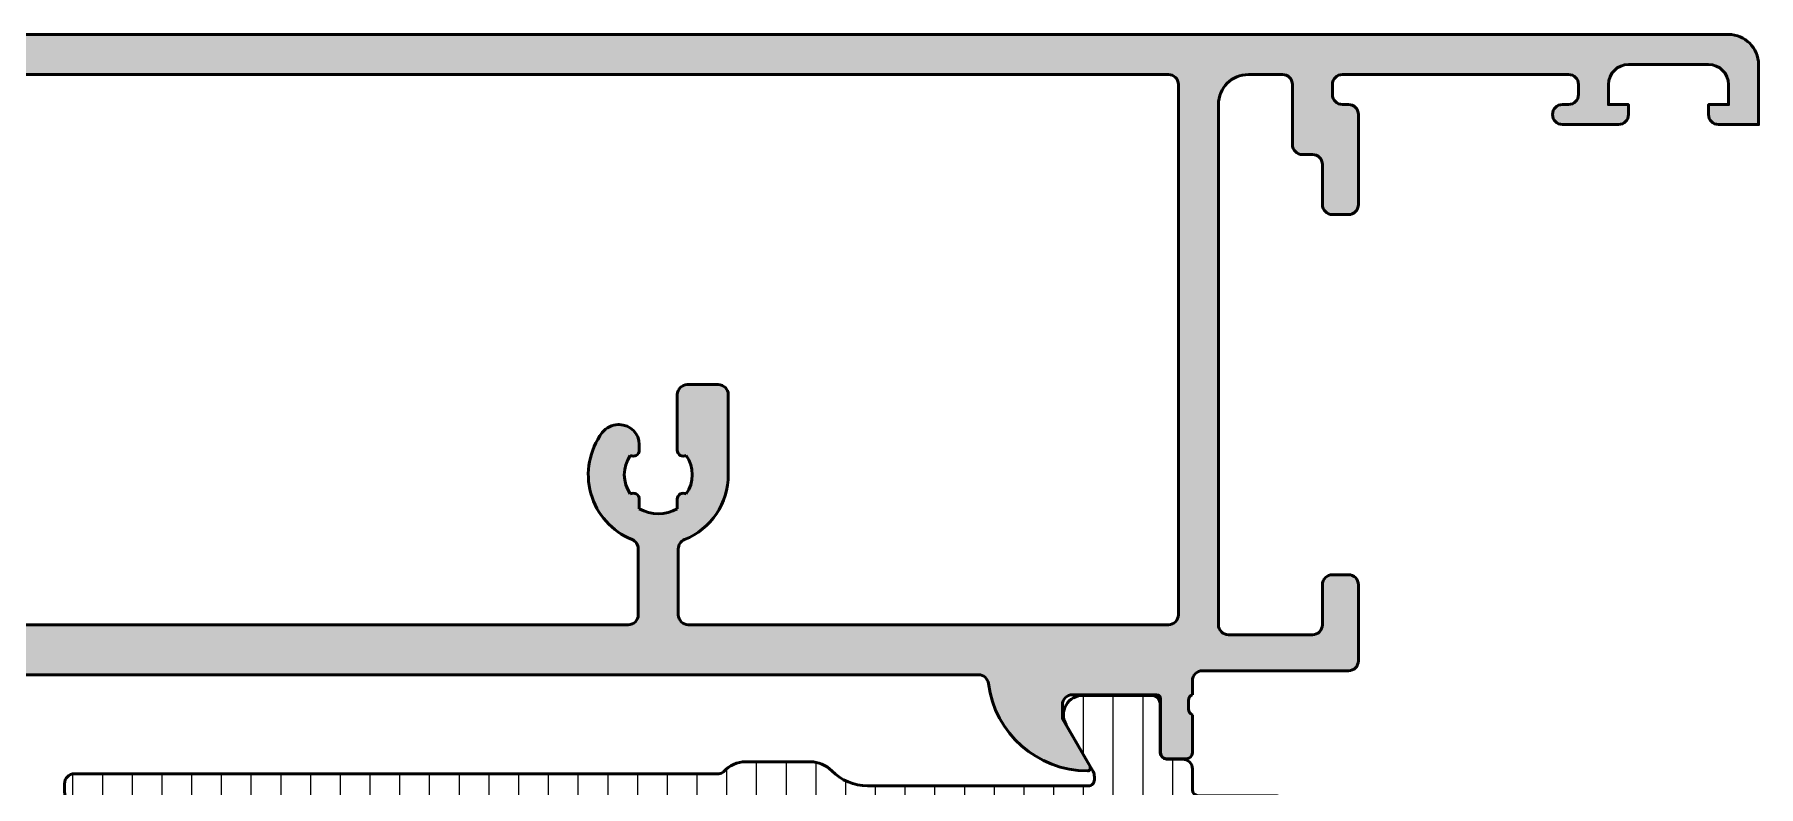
# Model space of a CAD drawing. Extents: x -30 to 270, y 11 to 100.
# Drawn here: x 183.8 to 270, y 62.4 to 100 of the extents above; entities that cross this region are included whole.
import ezdxf

# ---------------------------------------------------------------- set-up
doc = ezdxf.new("R2010")
doc.units = 0
for name, color, linetype, lineweight in [('0S-Alu contour', 7, 'Continuous', 50), ('0S-Alu hatch', 252, 'Continuous', 25), ('0S-Plastic contour', 254, 'Continuous', 50), ('0S-Plastic hatch', 253, 'Continuous', 25)]:
    doc.layers.add(name, color=color, linetype=linetype, lineweight=lineweight)

# ---------------------------------------------------------------- blocks, each defined once
blk = doc.blocks.new('469750__48097F9B_A239_495B_B343_529F0CD094D3_')
at = {"layer": '0S-Alu hatch'}
h = blk.add_hatch(color=256, dxfattribs=at)
edge = h.paths.add_edge_path()
edge.add_line((262.9992536381889, 95.5019368038302), (260.1992536381889, 95.5019368038302))
edge.add_ellipse((260.1992536381889, 96.0019368038302), major_axis=(-0.5, 0), ratio=1, start_angle=-90, end_angle=90, ccw=False)
edge.add_line((260.1992536381889, 96.5019368038302), (260.4992536381889, 96.5019368038302))
edge.add_arc((260.4992536381889, 97.0019368038302), 0.5, 270, 360)
edge.add_line((260.9992536381889, 97.0019368038302), (260.9992536381889, 97.5019368038302))
edge.add_arc((260.4992536381889, 97.5019368038302), 0.5, 0, 90)
edge.add_line((260.4992536381889, 98.0019368038302), (249.1992536381889, 98.0019368038302))
edge.add_arc((249.1992536381889, 97.5019368038302), 0.5, 90, 180)
edge.add_line((248.6992536381889, 97.5019368038302), (248.6992536381889, 97.0019368038302))
edge.add_arc((249.1992536381889, 97.0019368038302), 0.5, 180, 270)
edge.add_line((249.1992536381889, 96.5019368038302), (249.4992536381889, 96.5019368038302))
edge.add_ellipse((249.4992536381889, 96.0019368038302), major_axis=(-0.5, 0), ratio=1, start_angle=180, end_angle=270, ccw=False)
edge.add_line((249.9992536381888, 96.0019368038302), (249.9992536381888, 91.5019368038302))
edge.add_ellipse((249.4992536381889, 91.5019368038302), major_axis=(-0.5, 0), ratio=1, start_angle=90, end_angle=180, ccw=False)
edge.add_line((249.4992536381889, 91.0019368038302), (248.6992536381889, 91.0019368038302))
edge.add_ellipse((248.6992536381889, 91.5019368038302), major_axis=(-0.5, 0), ratio=1, start_angle=0, end_angle=90, ccw=False)
edge.add_line((248.1992536381889, 91.5019368038302), (248.1992536381889, 93.5019368038302))
edge.add_arc((247.6992536381889, 93.5019368038302), 0.5, 0, 90)
edge.add_line((247.6992536381889, 94.0019368038302), (247.1992536381889, 94.0019368038302))
edge.add_ellipse((247.1992536381889, 94.5019368038302), major_axis=(-0.5, 0), ratio=1, start_angle=0, end_angle=90, ccw=False)
edge.add_line((246.6992536381889, 94.5019368038302), (246.6992536381889, 97.5019368038302))
edge.add_arc((246.1992536381889, 97.5019368038302), 0.5, 0, 90)
edge.add_line((246.1992536381889, 98.0019368038302), (244.4992536381889, 98.0019368038302))
edge.add_arc((244.4992536381889, 96.5019368038302), 1.5, 90, 180)
edge.add_line((242.9992536381889, 96.5019368038302), (242.9992536381889, 70.5019368038302))
edge.add_arc((243.4992536381888, 70.5019368038302), 0.5, 180, 270)
edge.add_line((243.4992536381888, 70.0019368038302), (247.6992536381889, 70.0019368038302))
edge.add_arc((247.6992536381889, 70.5019368038302), 0.5, 270, 360)
edge.add_line((248.1992536381889, 70.5019368038302), (248.1992536381889, 72.5019368038302))
edge.add_ellipse((248.6992536381889, 72.5019368038302), major_axis=(-0.5, 0), ratio=1, start_angle=270, end_angle=360, ccw=False)
edge.add_line((248.6992536381889, 73.0019368038302), (249.4992536381889, 73.0019368038302))
edge.add_ellipse((249.4992536381889, 72.5019368038302), major_axis=(-0.5, 0), ratio=1, start_angle=180, end_angle=270, ccw=False)
edge.add_line((249.9992536381888, 72.5019368038302), (249.9992536381888, 68.70193680383021))
edge.add_ellipse((249.4992536381889, 68.70193680383021), major_axis=(-0.5, 0), ratio=1, start_angle=90, end_angle=180, ccw=False)
edge.add_line((249.4992536381889, 68.2019368038302), (242.1992536381889, 68.2019368038302))
edge.add_arc((242.1992536381889, 67.7019368038302), 0.5, 90, 180)
edge.add_line((241.6992536381889, 67.7019368038302), (241.6992536381889, 67.0019368038302))
edge.add_arc((241.7992536381888, 66.71909409135559), 0.3000000000000027, 109.4712206344743, 180)
edge.add_line((241.4992536381888, 66.71909409135559), (241.4992536381888, 66.28477951630481))
edge.add_arc((241.7992536381888, 66.28477951630481), 0.2999999999999545, 180, 250.5287793655247)
edge.add_line((241.6992536381889, 66.0019368038302), (241.6992536381889, 64.10193680383024))
edge.add_ellipse((241.3992536381889, 64.10193680383024), major_axis=(-0.3000000000000682, 0), ratio=1, start_angle=90, end_angle=180, ccw=False)
edge.add_line((241.3992536381889, 63.80193680383017), (240.4092536381889, 63.8019368038302))
edge.add_ellipse((240.4092536381889, 64.10193680383026), major_axis=(-0.300000000000054, 0), ratio=1, start_angle=0, end_angle=90, ccw=False)
edge.add_line((240.1092536381889, 64.10193680383026), (240.1092536381889, 66.8019368038302))
edge.add_arc((239.9092536381888, 66.8019368038302), 0.1999999999999318, 0, 90)
edge.add_line((239.9092536381888, 67.00193680383013), (235.6992536381889, 67.0019368038302))
edge.add_arc((235.6992536381889, 66.5019368038302), 0.5000000000000071, 90, 180)
edge.add_line((235.1992536381889, 66.5019368038302), (235.1992536381889, 65.8019368038302))
edge.add_line((235.1992536381889, 65.8019368038302), (236.5807490958113, 63.40911648080265))
edge.add_ellipse((236.4611338535405, 63.3400565884785), major_axis=(-0.1381197846483281, 0), ratio=1, start_angle=90, end_angle=209.9999999999923, ccw=False)
edge.add_ellipse((236.4611338535405, 68.20193680383022), major_axis=(-5.000000000000021, 0), ratio=1, start_angle=7.312021926265686, end_angle=90, ccw=False)
edge.add_arc((231.0058611747462, 67.50193680383029), 0.4999999999999492, 7.312021926270761, 90)
edge.add_line((231.0058611747462, 68.00193680383023), (121.4992536381888, 68.00193680383029))
edge.add_arc((121.4992536381888, 67.50193680383029), 0.5, 90, 180)
edge.add_line((120.9992536381888, 67.50193680383029), (120.9992536381888, 63.70193680383024))
edge.add_ellipse((120.4992536381888, 63.70193680383022), major_axis=(-0.5, 0), ratio=1, start_angle=90, end_angle=180, ccw=False)
edge.add_line((120.4992536381888, 63.20193680383022), (119.4992536381888, 63.20193680383022))
edge.add_ellipse((119.4992536381888, 63.70193680383022), major_axis=(-0.5, 0), ratio=1, start_angle=0, end_angle=90, ccw=False)
edge.add_line((118.9992536381888, 63.70193680383022), (118.9992536381888, 67.50193680383029))
edge.add_arc((118.4992536381888, 67.50193680383029), 0.5, 0, 90)
edge.add_line((118.4992536381888, 68.00193680383029), (8.992646101631522, 68.00193680383029))
edge.add_arc((8.992646101631522, 67.50193680383028), 0.5, 90, 172.6879780737331)
edge.add_ellipse((3.537373422837163, 68.2019368038302), major_axis=(-5.000000000000007, 0), ratio=1, start_angle=90, end_angle=172.6879780737339, ccw=False)
edge.add_ellipse((3.537373422837163, 63.3400565884785), major_axis=(-0.1381197846482962, 0), ratio=1, start_angle=-29.999999999986528, end_angle=90, ccw=False)
edge.add_line((3.417758180566487, 63.40911648080262), (4.799253638188872, 65.8019368038302))
edge.add_line((4.799253638188872, 65.8019368038302), (4.799253638188872, 66.5019368038302))
edge.add_arc((4.299253638188872, 66.5019368038302), 0.5, 0, 90)
edge.add_line((4.299253638188872, 67.0019368038302), (0.0892536381888931, 67.0019368038302))
edge.add_arc((0.0892536381888931, 66.80193680383019), 0.200000000000017, 90, 180)
edge.add_line((-0.110746361811124, 66.80193680383019), (-0.1107463618111524, 64.10193680383024))
edge.add_ellipse((-0.4107463618111638, 64.10193680383026), major_axis=(-0.3000000000000114, 0), ratio=1, start_angle=90, end_angle=180, ccw=False)
edge.add_line((-0.4107463618111638, 63.80193680383024), (-1.400746361811059, 63.8019368038302))
edge.add_ellipse((-1.400746361811059, 64.10193680383024), major_axis=(-0.3000000000000398, 0), ratio=1, start_angle=0, end_angle=90, ccw=False)
edge.add_line((-1.700746361811098, 64.10193680383024), (-1.700746361811127, 66.0019368038302))
edge.add_arc((-1.80074636181115, 66.28477951630481), 0.2999999999999936, 289.4712206344957, 360)
edge.add_line((-1.500746361811156, 66.28477951630481), (-1.500746361811138, 66.71909409135559))
edge.add_arc((-1.80074636181115, 66.71909409135559), 0.3000000000000114, 0, 70.52877936550581)
edge.add_line((-1.70074636181113, 67.0019368038302), (-1.700746361811127, 67.7019368038302))
edge.add_arc((-2.200746361811127, 67.7019368038302), 0.5, 0, 90)
edge.add_line((-2.200746361811127, 68.2019368038302), (-9.500746361811139, 68.2019368038302))
edge.add_ellipse((-9.500746361811139, 68.70193680383021), major_axis=(-0.5, 0), ratio=1, start_angle=0, end_angle=90, ccw=False)
edge.add_line((-10.00074636181114, 68.70193680383021), (-10.00074636181114, 72.5019368038302))
edge.add_ellipse((-9.500746361811139, 72.5019368038302), major_axis=(-0.5, 0), ratio=1, start_angle=270, end_angle=360, ccw=False)
edge.add_line((-9.500746361811139, 73.0019368038302), (-8.700746361811127, 73.0019368038302))
edge.add_ellipse((-8.700746361811127, 72.5019368038302), major_axis=(-0.5, 0), ratio=1, start_angle=180, end_angle=270, ccw=False)
edge.add_line((-8.200746361811127, 72.5019368038302), (-8.200746361811127, 70.5019368038302))
edge.add_arc((-7.700746361811127, 70.5019368038302), 0.5, 180, 270)
edge.add_line((-7.700746361811127, 70.0019368038302), (-3.500746361811138, 70.0019368038302))
edge.add_arc((-3.500746361811138, 70.5019368038302), 0.5, 270, 360)
edge.add_line((-3.000746361811138, 70.5019368038302), (-3.000746361811138, 96.5019368038302))
edge.add_arc((-4.500746361811138, 96.5019368038302), 1.5, 0, 90)
edge.add_line((-4.500746361811138, 98.0019368038302), (-6.200746361811184, 98.0019368038302))
edge.add_arc((-6.200746361811184, 97.5019368038302), 0.5, 90, 180)
edge.add_line((-6.700746361811184, 97.5019368038302), (-6.700746361811127, 94.5019368038302))
edge.add_ellipse((-7.200746361811127, 94.5019368038302), major_axis=(-0.5, 0), ratio=1, start_angle=90, end_angle=180, ccw=False)
edge.add_line((-7.200746361811127, 94.0019368038302), (-7.700746361811127, 94.0019368038302))
edge.add_arc((-7.700746361811127, 93.5019368038302), 0.5, 90, 180)
edge.add_line((-8.200746361811127, 93.5019368038302), (-8.200746361811127, 91.5019368038302))
edge.add_ellipse((-8.700746361811127, 91.5019368038302), major_axis=(-0.5, 0), ratio=1, start_angle=90, end_angle=180, ccw=False)
edge.add_line((-8.700746361811127, 91.0019368038302), (-9.500746361811139, 91.0019368038302))
edge.add_ellipse((-9.500746361811139, 91.5019368038302), major_axis=(-0.5, 0), ratio=1, start_angle=0, end_angle=90, ccw=False)
edge.add_line((-10.00074636181114, 91.5019368038302), (-10.00074636181114, 96.0019368038302))
edge.add_ellipse((-9.500746361811139, 96.0019368038302), major_axis=(-0.5, 0), ratio=1, start_angle=270, end_angle=360, ccw=False)
edge.add_line((-9.500746361811139, 96.5019368038302), (-9.200746361811127, 96.5019368038302))
edge.add_arc((-9.200746361811127, 97.0019368038302), 0.5, 270, 360)
edge.add_line((-8.700746361811127, 97.0019368038302), (-8.700746361811184, 97.5019368038302))
edge.add_arc((-9.200746361811127, 97.50193680383022), 0.4999999999999432, 0, 90)
edge.add_line((-9.200746361811127, 98.00193680383018), (-20.50074636181114, 98.0019368038302))
edge.add_arc((-20.50074636181114, 97.5019368038302), 0.5, 90, 180)
edge.add_line((-21.00074636181114, 97.5019368038302), (-21.00074636181114, 97.0019368038302))
edge.add_arc((-20.50074636181114, 97.00193680383023), 0.5, 180, 270)
edge.add_line((-20.50074636181114, 96.50193680383022), (-20.20074636181113, 96.5019368038302))
edge.add_ellipse((-20.20074636181113, 96.0019368038302), major_axis=(-0.5, 0), ratio=1, start_angle=90, end_angle=270, ccw=False)
edge.add_line((-20.20074636181113, 95.5019368038302), (-23.00074636181114, 95.5019368038302))
edge.add_ellipse((-23.00074636181114, 96.0019368038302), major_axis=(-0.5, 0), ratio=1, start_angle=0, end_angle=90, ccw=False)
edge.add_line((-23.50074636181114, 96.0019368038302), (-23.50074636181114, 96.5019368038302))
edge.add_line((-23.50074636181114, 96.5019368038302), (-22.50074636181114, 96.5019368038302))
edge.add_line((-22.50074636181114, 96.5019368038302), (-22.50074636181114, 97.5019368038302))
edge.add_arc((-23.50074636181114, 97.5019368038302), 1, 0, 90)
edge.add_line((-23.50074636181114, 98.5019368038302), (-27.50074636181114, 98.5019368038302))
edge.add_arc((-27.50074636181114, 97.5019368038302), 1, 90, 180)
edge.add_line((-28.50074636181114, 97.5019368038302), (-28.50074636181114, 96.5019368038302))
edge.add_line((-28.50074636181114, 96.5019368038302), (-27.50074636181114, 96.5019368038302))
edge.add_line((-27.50074636181114, 96.5019368038302), (-27.50074636181114, 96.0019368038302))
edge.add_ellipse((-28.00074636181114, 96.0019368038302), major_axis=(-0.5, 0), ratio=1, start_angle=90, end_angle=180, ccw=False)
edge.add_line((-28.00074636181114, 95.5019368038302), (-30.00074636181114, 95.5019368038302))
edge.add_line((-30.00074636181114, 95.5019368038302), (-30.00074636181114, 98.5019368038302))
edge.add_ellipse((-28.50074636181114, 98.5019368038302), major_axis=(-1.5, 0), ratio=1, start_angle=270, end_angle=360, ccw=False)
edge.add_line((-28.50074636181114, 100.0019368038302), (268.4992536381888, 100.0019368038302))
edge.add_ellipse((268.4992536381888, 98.5019368038302), major_axis=(-1.5, 0), ratio=1, start_angle=180, end_angle=270, ccw=False)
edge.add_line((269.9992536381889, 98.5019368038302), (269.9992536381889, 95.5019368038302))
edge.add_line((269.9992536381889, 95.5019368038302), (267.9992536381889, 95.5019368038302))
edge.add_ellipse((267.9992536381889, 96.0019368038302), major_axis=(-0.5, 0), ratio=1, start_angle=0, end_angle=90, ccw=False)
edge.add_line((267.4992536381889, 96.0019368038302), (267.4992536381889, 96.5019368038302))
edge.add_line((267.4992536381889, 96.5019368038302), (268.4992536381888, 96.5019368038302))
edge.add_line((268.4992536381888, 96.5019368038302), (268.4992536381888, 97.5019368038302))
edge.add_arc((267.4992536381889, 97.5019368038302), 1, 0, 90)
edge.add_line((267.4992536381889, 98.5019368038302), (263.4992536381889, 98.5019368038302))
edge.add_arc((263.4992536381889, 97.5019368038302), 1, 90, 180)
edge.add_line((262.4992536381888, 97.5019368038302), (262.4992536381888, 96.5019368038302))
edge.add_line((262.4992536381888, 96.5019368038302), (263.4992536381889, 96.5019368038302))
edge.add_line((263.4992536381889, 96.5019368038302), (263.4992536381889, 96.0019368038302))
edge.add_ellipse((262.9992536381889, 96.0019368038302), major_axis=(-0.5, 0), ratio=1, start_angle=90, end_angle=180, ccw=False)
edge = h.paths.add_edge_path()
edge.add_arc((240.4992536381889, 97.5019368038302), 0.5, 0, 90)
edge.add_line((240.4992536381889, 98.00193680383022), (121.4992536381888, 98.0019368038302))
edge.add_arc((121.4992536381888, 97.5019368038302), 0.5, 90, 180)
edge.add_line((120.9992536381888, 97.5019368038302), (120.9992536381888, 71.0019368038302))
edge.add_arc((121.4992536381888, 71.0019368038302), 0.5, 180, 270)
edge.add_line((121.4992536381888, 70.5019368038302), (213.4992536381889, 70.5019368038302))
edge.add_arc((213.4992536381889, 71.0019368038302), 0.5, 270, 360)
edge.add_line((213.9992536381889, 71.0019368038302), (213.9992536381889, 74.29383756028236))
edge.add_arc((213.4992536381889, 74.29383756028236), 0.5, 0, 67.97568716295794)
edge.add_ellipse((214.9992536381889, 78.0019368038302), major_axis=(-3.499999999999977, 0), ratio=1, start_angle=-36.869897645844674, end_angle=67.97568716295802, ccw=False)
edge.add_ellipse((212.9992536381889, 79.50193680383018), major_axis=(-1.000000000000014, 0), ratio=1, start_angle=270, end_angle=323.1301023541521, ccw=False)
edge.add_line((212.9992536381889, 80.50193680383019), (213.0492536381888, 80.5019368038302))
edge.add_ellipse((213.0492536381888, 79.50193680383016), major_axis=(-1, 0), ratio=1, start_angle=180, end_angle=270, ccw=False)
edge.add_line((214.0492536381888, 79.50193680383016), (214.0492536381888, 79.22668167522178))
edge.add_ellipse((213.7492536381889, 79.22668167522177), major_axis=(-0.2999999999999987, 0), ratio=1, start_angle=60.06220358872281, end_angle=180, ccw=False)
edge.add_arc((214.9992536381889, 78.0019368038302), 1.700000000000035, 145.4229183880544, 214.5770816119452)
edge.add_ellipse((213.7492536381889, 76.77719193243863), major_axis=(-0.2999999999999545, 0), ratio=1, start_angle=180, end_angle=299.93779641127446, ccw=False)
edge.add_line((214.0492536381888, 76.77719193243863), (214.0492536381888, 76.29899816723757))
edge.add_arc((214.9992536381889, 78.00193680383019), 1.949999999999992, 240.8446345737155, 299.1553654262846)
edge.add_line((215.9492536381889, 76.29899816723758), (215.9492536381889, 76.77719193243863))
edge.add_ellipse((216.2492536381888, 76.77719193243863), major_axis=(-0.2999999999999912, 0), ratio=1, start_angle=240.06220358874708, end_angle=360, ccw=False)
edge.add_arc((214.9992536381889, 78.0019368038302), 1.699999999999966, 325.4229183880534, 394.5770816119474)
edge.add_ellipse((216.2492536381888, 79.22668167522178), major_axis=(-0.2999999999999545, 0), ratio=1, start_angle=0, end_angle=119.9377964112557, ccw=False)
edge.add_line((215.9492536381889, 79.22668167522178), (215.9492536381887, 82.00193680383018))
edge.add_ellipse((216.4492536381887, 82.0019368038302), major_axis=(-0.5, 0), ratio=1, start_angle=270, end_angle=360, ccw=False)
edge.add_line((216.4492536381887, 82.5019368038302), (217.9992536381889, 82.5019368038302))
edge.add_ellipse((217.9992536381889, 82.0019368038302), major_axis=(-0.5, 0), ratio=1, start_angle=180, end_angle=270, ccw=False)
edge.add_line((218.4992536381888, 82.0019368038302), (218.4992536381888, 78.0019368038302))
edge.add_ellipse((214.9992536381889, 78.00193680383019), major_axis=(-3.5, 0), ratio=1, start_angle=112.02431283704209, end_angle=180, ccw=False)
edge.add_arc((216.4992536381888, 74.29383756028234), 0.5000000000000152, 112.0243128370414, 180)
edge.add_line((215.9992536381889, 74.29383756028234), (215.9992536381889, 71.00193680383019))
edge.add_arc((216.4992536381888, 71.00193680383019), 0.5, 180, 270)
edge.add_line((216.4992536381888, 70.50193680383019), (240.4992536381889, 70.5019368038302))
edge.add_arc((240.4992536381889, 71.00193680383019), 0.4999999999999858, 270, 360)
edge.add_line((240.9992536381889, 71.00193680383019), (240.9992536381889, 97.5019368038302))
edge = h.paths.add_edge_path()
edge.add_arc((118.4992536381888, 97.5019368038302), 0.5, 0, 90)
edge.add_line((118.4992536381888, 98.0019368038302), (-0.5007463618111389, 98.0019368038302))
edge.add_arc((-0.5007463618111389, 97.5019368038302), 0.5, 90, 180)
edge.add_line((-1.000746361811138, 97.5019368038302), (-1.000746361811138, 71.00193680383019))
edge.add_arc((-0.5007463618111389, 71.0019368038302), 0.5, 180, 270)
edge.add_line((-0.5007463618111389, 70.5019368038302), (23.49925363818886, 70.5019368038302))
edge.add_arc((23.49925363818886, 71.00193680383019), 0.4999999999999858, 270, 360)
edge.add_line((23.99925363818885, 71.00193680383019), (23.99925363818886, 74.29383756028236))
edge.add_arc((23.49925363818886, 74.29383756028236), 0.5, 0, 67.97568716295794)
edge.add_ellipse((24.99925363818886, 78.00193680383019), major_axis=(-3.5, 0), ratio=1, start_angle=0, end_angle=67.97568716295791, ccw=False)
edge.add_line((21.49925363818886, 78.00193680383019), (21.49925363818886, 82.0019368038302))
edge.add_ellipse((21.99925363818886, 82.0019368038302), major_axis=(-0.5, 0), ratio=1, start_angle=270, end_angle=360, ccw=False)
edge.add_line((21.99925363818886, 82.5019368038302), (23.54925363818904, 82.5019368038302))
edge.add_ellipse((23.54925363818904, 82.0019368038302), major_axis=(-0.5, 0), ratio=1, start_angle=180, end_angle=270, ccw=False)
edge.add_line((24.04925363818904, 82.0019368038302), (24.04925363818887, 79.22668167522178))
edge.add_ellipse((23.74925363818886, 79.22668167522178), major_axis=(-0.2999999999999912, 0), ratio=1, start_angle=60.062203588747025, end_angle=180, ccw=False)
edge.add_arc((24.99925363818886, 78.0019368038302), 1.699999999999961, 145.4229183880534, 214.5770816119472)
edge.add_ellipse((23.74925363818886, 76.77719193243863), major_axis=(-0.2999999999999545, 0), ratio=1, start_angle=180, end_angle=299.93779641125684, ccw=False)
edge.add_line((24.04925363818882, 76.77719193243863), (24.04925363818887, 76.29899816723757))
edge.add_arc((24.99925363818886, 78.0019368038302), 1.949999999999987, 240.8446345737172, 299.1553654262828)
edge.add_line((25.94925363818885, 76.29899816723757), (25.94925363818891, 76.77719193243863))
edge.add_ellipse((26.24925363818886, 76.77719193243863), major_axis=(-0.2999999999999949, 0), ratio=1, start_angle=240.062203588735, end_angle=360, ccw=False)
edge.add_arc((24.99925363818886, 78.0019368038302), 1.700000000000007, 325.4229183880537, 394.5770816119463)
edge.add_ellipse((26.24925363818886, 79.22668167522177), major_axis=(-0.3000000000000114, 0), ratio=1, start_angle=0, end_angle=119.93779641126639, ccw=False)
edge.add_line((25.94925363818885, 79.22668167522177), (25.94925363818885, 79.50193680383018))
edge.add_ellipse((26.94925363818891, 79.50193680383016), major_axis=(-1.000000000000042, 0), ratio=1, start_angle=270, end_angle=360, ccw=False)
edge.add_line((26.94925363818891, 80.5019368038302), (26.99925363818886, 80.5019368038302))
edge.add_ellipse((26.99925363818886, 79.50193680383018), major_axis=(-1.000000000000019, 0), ratio=1, start_angle=216.8698976458447, end_angle=270, ccw=False)
edge.add_ellipse((24.99925363818886, 78.0019368038302), major_axis=(-3.500000000000019, 0), ratio=1, start_angle=112.02431283704209, end_angle=216.8698976458439, ccw=False)
edge.add_arc((26.49925363818886, 74.29383756028236), 0.5000000000000087, 112.024312837042, 180)
edge.add_line((25.99925363818885, 74.29383756028236), (25.99925363818886, 71.00193680383019))
edge.add_arc((26.49925363818886, 71.0019368038302), 0.5, 180, 270)
edge.add_line((26.49925363818886, 70.5019368038302), (118.4992536381888, 70.5019368038302))
edge.add_arc((118.4992536381888, 71.0019368038302), 0.4999999999999929, 270, 360)
edge.add_line((118.9992536381888, 71.0019368038302), (118.9992536381888, 97.5019368038302))
at = {"layer": '0S-Alu contour', "color": 7}
for points in [[(-28.50074636181114, 100.0019368038302), (268.4992536381888, 100.0019368038302)], [(267.4992536381889, 98.5019368038302), (263.4992536381889, 98.5019368038302)], [(269.9992536381889, 98.5019368038302), (269.9992536381889, 95.5019368038302), (267.9992536381889, 95.5019368038302)], [(240.4992536381889, 98.00193680383022), (121.4992536381888, 98.0019368038302)], [(240.9992536381889, 71.00193680383019), (240.9992536381889, 97.5019368038302)], [(246.1992536381889, 98.0019368038302), (244.4992536381889, 98.0019368038302)], [(246.6992536381889, 94.5019368038302), (246.6992536381889, 97.5019368038302)], [(248.6992536381889, 97.5019368038302), (248.6992536381889, 97.0019368038302)], [(260.4992536381889, 98.0019368038302), (249.1992536381889, 98.0019368038302)], [(260.9992536381889, 97.0019368038302), (260.9992536381889, 97.5019368038302)], [(262.4992536381888, 97.5019368038302), (262.4992536381888, 96.5019368038302), (263.4992536381889, 96.5019368038302), (263.4992536381889, 96.0019368038302)], [(267.4992536381889, 96.0019368038302), (267.4992536381889, 96.5019368038302), (268.4992536381888, 96.5019368038302), (268.4992536381888, 97.5019368038302)], [(242.9992536381889, 96.5019368038302), (242.9992536381889, 70.5019368038302)], [(249.1992536381889, 96.5019368038302), (249.4992536381889, 96.5019368038302)], [(249.9992536381888, 96.0019368038302), (249.9992536381888, 91.5019368038302)], [(260.1992536381889, 96.5019368038302), (260.4992536381889, 96.5019368038302)], [(262.9992536381889, 95.5019368038302), (260.1992536381889, 95.5019368038302)], [(247.6992536381889, 94.0019368038302), (247.1992536381889, 94.0019368038302)], [(248.1992536381889, 91.5019368038302), (248.1992536381889, 93.5019368038302)], [(249.4992536381889, 91.0019368038302), (248.6992536381889, 91.0019368038302)], [(215.9492536381889, 79.22668167522178), (215.9492536381887, 82.00193680383018)], [(216.4492536381887, 82.5019368038302), (217.9992536381889, 82.5019368038302)], [(218.4992536381888, 82.0019368038302), (218.4992536381888, 78.0019368038302)], [(212.9992536381889, 80.50193680383019), (213.0492536381888, 80.5019368038302)], [(214.0492536381888, 79.50193680383016), (214.0492536381888, 79.22668167522178)], [(214.0492536381888, 76.77719193243863), (214.0492536381888, 76.29899816723757)], [(215.9492536381889, 76.29899816723758), (215.9492536381889, 76.77719193243863)], [(213.9992536381889, 71.0019368038302), (213.9992536381889, 74.29383756028236)], [(215.9992536381889, 74.29383756028234), (215.9992536381889, 71.00193680383019)], [(248.1992536381889, 70.5019368038302), (248.1992536381889, 72.5019368038302)], [(248.6992536381889, 73.0019368038302), (249.4992536381889, 73.0019368038302)], [(249.9992536381888, 72.5019368038302), (249.9992536381888, 68.70193680383021)], [(121.4992536381888, 70.5019368038302), (213.4992536381889, 70.5019368038302)], [(216.4992536381888, 70.50193680383019), (240.4992536381889, 70.5019368038302)], [(243.4992536381888, 70.0019368038302), (247.6992536381889, 70.0019368038302)], [(249.4992536381889, 68.2019368038302), (242.1992536381889, 68.2019368038302)], [(231.0058611747462, 68.00193680383023), (121.4992536381888, 68.00193680383029)], [(241.6992536381889, 67.7019368038302), (241.6992536381889, 67.0019368038302)], [(235.1992536381889, 66.5019368038302), (235.1992536381889, 65.8019368038302), (236.5807490958113, 63.40911648080265)], [(239.9092536381888, 67.00193680383013), (235.6992536381889, 67.0019368038302)], [(240.1092536381889, 64.10193680383026), (240.1092536381889, 66.8019368038302)], [(241.4992536381888, 66.71909409135559), (241.4992536381888, 66.28477951630481)], [(241.6992536381889, 66.0019368038302), (241.6992536381889, 64.10193680383024)], [(241.3992536381889, 63.80193680383017), (240.4092536381889, 63.8019368038302)]]:
    blk.add_lwpolyline(points, dxfattribs=at)
at = {"layer": '0S-Alu contour', "color": 7, "extrusion": (0, 0, -1)}
for centre, radius, start, end in [((-268.4992536381888, 98.5019368038302), 1.5, 90, 180), ((-249.4992536381889, 96.0019368038302), 0.5, 90, 180), ((-260.1992536381889, 96.0019368038302), 0.5, 270, 90), ((-262.9992536381889, 96.0019368038302), 0.5, 180, 270), ((-267.9992536381889, 96.0019368038302), 0.5, 270, 0), ((-247.1992536381889, 94.5019368038302), 0.5, 270, 0), ((-248.6992536381889, 91.5019368038302), 0.5, 270, 0), ((-249.4992536381889, 91.5019368038302), 0.5, 180, 270), ((-216.4492536381887, 82.0019368038302), 0.5, 0, 90), ((-217.9992536381889, 82.0019368038302), 0.5, 90, 180), ((-212.9992536381889, 79.50193680383018), 1.000000000000014, 36.86989764584794, 90), ((-213.0492536381888, 79.50193680383016), 1, 90, 180), ((-214.9992536381889, 78.0019368038302), 3.499999999999977, 292.024312837042, 36.86989764584478), ((-213.7492536381889, 79.22668167522177), 0.2999999999999987, 180, 299.9377964112772), ((-216.2492536381888, 79.22668167522178), 0.2999999999999545, 240.0622035887443, 0), ((-214.9992536381889, 78.00193680383019), 3.500000000000001, 180, 247.9756871629579), ((-213.7492536381889, 76.77719193243863), 0.2999999999999545, 60.06220358872553, 180), ((-216.2492536381888, 76.77719193243863), 0.2999999999999912, 0, 119.9377964112529), ((-248.6992536381889, 72.5019368038302), 0.5, 0, 90), ((-249.4992536381889, 72.5019368038302), 0.5, 90, 180), ((-249.4992536381889, 68.70193680383021), 0.5, 180, 270), ((-236.4611338535405, 68.20193680383022), 5.000000000000021, 270, 352.6879780737343), ((-240.4092536381889, 64.10193680383026), 0.300000000000054, 270, 0), ((-241.3992536381889, 64.10193680383024), 0.3000000000000682, 180, 270), ((-236.4611338535405, 63.3400565884785), 0.1381197846483281, 150.0000000000077, 270)]:
    blk.add_arc(centre, radius, start, end, dxfattribs=at)
at = {"layer": '0S-Alu contour', "color": 7}
for centre, radius, start, end in [((263.4992536381889, 97.5019368038302), 1, 90, 180), ((267.4992536381889, 97.5019368038302), 1, 0, 90), ((240.4992536381889, 97.5019368038302), 0.5, 0, 90), ((244.4992536381889, 96.5019368038302), 1.5, 90, 180), ((246.1992536381889, 97.5019368038302), 0.5, 0, 90), ((249.1992536381889, 97.5019368038302), 0.5, 90, 180), ((260.4992536381889, 97.5019368038302), 0.5, 0, 90), ((249.1992536381889, 97.0019368038302), 0.5, 180, 270), ((260.4992536381889, 97.0019368038302), 0.5, 270, 0), ((247.6992536381889, 93.5019368038302), 0.5, 0, 90), ((214.9992536381889, 78.0019368038302), 1.700000000000035, 145.4229183880544, 214.5770816119452), ((214.9992536381889, 78.0019368038302), 1.699999999999966, 325.4229183880534, 34.57708161194737), ((214.9992536381889, 78.00193680383019), 1.949999999999992, 240.8446345737155, 299.1553654262846), ((213.4992536381889, 74.29383756028236), 0.5, 0, 67.97568716295794), ((216.4992536381888, 74.29383756028234), 0.5000000000000152, 112.0243128370414, 180), ((213.4992536381889, 71.0019368038302), 0.5, 270, 0), ((216.4992536381888, 71.00193680383019), 0.5, 180, 270), ((240.4992536381889, 71.00193680383019), 0.4999999999999858, 270, 0), ((243.4992536381888, 70.5019368038302), 0.5, 180, 270), ((247.6992536381889, 70.5019368038302), 0.5, 270, 0), ((242.1992536381889, 67.7019368038302), 0.5, 90, 180), ((231.0058611747462, 67.50193680383029), 0.4999999999999492, 7.312021926270761, 90), ((235.6992536381889, 66.5019368038302), 0.5000000000000071, 90, 180), ((239.9092536381888, 66.8019368038302), 0.1999999999999318, 0, 90), ((241.7992536381888, 66.71909409135559), 0.3000000000000027, 109.4712206344743, 180), ((241.7992536381888, 66.28477951630481), 0.2999999999999545, 180, 250.5287793655247)]:
    blk.add_arc(centre, radius, start, end, dxfattribs=at)
blk = doc.blocks.new('278045__64FEDAA4_8AAA_4C86_B7B9_610EDD368AAE___755E369D_3C23_4ABF_BC36_AD487999E247_')
at = {"layer": '0S-Plastic hatch'}
h = blk.add_hatch(dxfattribs=at)
h.set_pattern_fill('ANSI31', color=256, scale=0.4680000000000001, angle=45, style=0)
h.set_pattern_definition([(90, (0, 0), (-1.4859, 0), [])])
edge = h.paths.add_edge_path()
edge.add_line((250.599253638189, 49.55193680383022), (250.599253638189, 59.00745043096311))
edge.add_arc((250.099253638189, 59.00745043096311), 0.5, 0, 59.99999999999986)
edge.add_line((250.349253638189, 59.44046313285533), (246.1152790419734, 61.88494950572243))
edge.add_arc((245.8652790419734, 61.45193680383021), 0.499999999999998, 59.99999999999986, 90)
edge.add_line((245.8652790419734, 61.95193680383021), (241.9992536381889, 61.9519368038302))
edge.add_ellipse((241.9992536381889, 62.25193680383019), major_axis=(-0.2999999999999829, 0), ratio=1, start_angle=0, end_angle=90, ccw=False)
edge.add_line((241.6992536381889, 62.25193680383019), (241.6992536381889, 63.29193680383022))
edge.add_arc((241.2187927996134, 63.30003018948967), 0.4805290004735279, 359.0349411445386, 452.3303904858712)
edge.add_line((241.1992536381889, 63.78016177714759), (240.399253638189, 63.78016177714759))
edge.add_ellipse((240.4316891808126, 64.12509454087522), major_axis=(-0.3464544355583808, 0), ratio=1, start_angle=5.491950612884693, end_angle=84.62802290397713, ccw=False)
edge.add_line((240.0868250910727, 64.09193680383022), (240.0868250910727, 66.49193680383023))
edge.add_arc((239.6401545096314, 66.52489285732644), 0.4478847059089117, 355.7802737707907, 455.2395554180479)
edge.add_line((239.5992536381889, 66.97090611778216), (236.2492536381889, 66.9709061177821))
edge.add_arc((236.2176698878986, 66.00549857447113), 0.9659240435790689, 88.12621062639859, 211.6336183326495)
edge.add_line((235.3952634776689, 65.49888535476877), (236.7443015833456, 63.16228281439033))
edge.add_ellipse((235.9657434042779, 62.86142680818631), major_axis=(-0.834665906014113, 0), ratio=1, start_angle=183.0154263876266, end_angle=201.1278847013421, ccw=False)
edge.add_line((236.7992536381889, 62.90533426345175), (236.7992536381889, 62.75193680383022))
edge.add_ellipse((236.499253638189, 62.75193680383025), major_axis=(-0.2999999999999545, 0), ratio=1, start_angle=89.9999999999784, end_angle=180, ccw=False)
edge.add_line((236.4992536381889, 62.45193680383029), (225.4558250096061, 62.45193680383021))
edge.add_ellipse((225.4558250096061, 64.95193680383022), major_axis=(-2.500000000000014, 0), ratio=1, start_angle=44.427004000805596, end_angle=90, ccw=False)
edge.add_arc((222.599253638189, 62.15193680383028), 1.499999999999904, 44.42700400080553, 90)
edge.add_line((222.599253638189, 63.65193680383018), (219.3742536381888, 63.65193680383021))
edge.add_arc((219.3742536381888, 62.15193680383023), 1.499999999999971, 90, 138.1896851042204)
edge.add_ellipse((218.0326128516891, 63.35193680383011), major_axis=(-0.2999999999998433, 0), ratio=1, start_angle=90, end_angle=138.1896851042268, ccw=False)
edge.add_line((218.0326128516891, 63.05193680383027), (185.8142536381889, 63.05193680383021))
edge.add_arc((185.8142536381889, 62.55193680383022), 0.5, 90, 180)
edge.add_line((185.3142536381889, 62.55193680383022), (185.3142536381889, 62.15193680383021))
edge.add_arc((185.8142536381889, 62.15193680383021), 0.5, 180, 270)
edge.add_line((185.8142536381889, 61.65193680383021), (217.7618020885292, 61.65193680383021))
edge.add_ellipse((217.7618020885292, 61.35193680383025), major_axis=(-0.2999999999999616, 0), ratio=1, start_angle=206.3877999612429, end_angle=270, ccw=False)
edge.add_arc((219.3742536381888, 62.15193680383023), 1.500000000000021, 206.3877999612426, 270)
edge.add_line((219.3742536381888, 60.6519368038302), (237.1992536381889, 60.65193680383021))
edge.add_ellipse((237.1992536381889, 59.65193680383021), major_axis=(-1, 0), ratio=1, start_angle=180, end_angle=270, ccw=False)
edge.add_line((238.1992536381889, 59.65193680383021), (238.1992536381889, 56.40046494125407))
edge.add_arc((240.1992536381889, 56.40046494125404), 2, 180, 224.9999999999996)
edge.add_line((238.7850400758158, 54.98625137888096), (242.7057097196804, 51.0655817350165))
edge.add_ellipse((241.2914961573073, 49.65136817264341), major_axis=(-2.000000000000006, 0), ratio=1, start_angle=170.6398091980868, end_angle=224.9999999999997, ccw=False)
edge.add_line((243.264866962509, 49.32608727068708), (242.4560737937642, 44.41940871363458))
edge.add_ellipse((242.258736713244, 44.45193680383025), major_axis=(-0.2000000000000752, 0), ratio=1, start_angle=90, end_angle=170.6398091980798, ccw=False)
edge.add_line((242.258736713244, 44.25193680383016), (241.3914961573073, 44.2519368038302))
edge.add_ellipse((241.3914961573073, 44.55193680383024), major_axis=(-0.3000000000000398, 0), ratio=1, start_angle=0, end_angle=90, ccw=False)
edge.add_line((241.0914961573072, 44.55193680383024), (241.0914961573072, 45.0019368038302))
edge.add_line((241.0914961573072, 45.0019368038302), (240.4546845668065, 45.0019368038302))
edge.add_arc((243.2914961573073, 43.7519368038302), 3.099999999999961, 156.2200052685876, 203.7799947314121)
edge.add_line((240.4546845668065, 42.50193680383022), (241.0914961573072, 42.5019368038302))
edge.add_line((241.0914961573072, 42.5019368038302), (241.0914961573072, 42.95193680383022))
edge.add_ellipse((241.3914961573073, 42.95193680383017), major_axis=(-0.3000000000000682, 0), ratio=1, start_angle=270, end_angle=360, ccw=False)
edge.add_line((241.3914961573073, 43.25193680383025), (242.0279674824747, 43.2519368038302))
edge.add_ellipse((242.0279674824747, 43.05193680383022), major_axis=(-0.1999999999999744, 0), ratio=1, start_angle=170.6398091980786, end_angle=270, ccw=False)
edge.add_line((242.2253045629949, 43.01940871363457), (240.3928220987758, 31.9023484307056))
edge.add_ellipse((238.4194512935742, 32.22762933266181), major_axis=(-1.999999999999888, 0), ratio=1, start_angle=144.0000000000026, end_angle=170.6398091980898, ccw=False)
edge.add_line((240.037485282324, 31.052058828077), (238.4478775985859, 28.8641515515377))
edge.add_ellipse((237.6388606042109, 29.45193680383026), major_axis=(-1.000000000000129, 0), ratio=1, start_angle=90, end_angle=143.9999999999991, ccw=False)
edge.add_line((237.6388606042109, 28.45193680383014), (219.3742536381888, 28.45193680383019))
edge.add_arc((219.3742536381888, 26.95193680383018), 1.500000000000014, 90, 153.612200038757)
edge.add_ellipse((217.7618020885292, 27.75193680383015), major_axis=(-0.2999999999999458, 0), ratio=1, start_angle=90, end_angle=153.6122000387596, ccw=False)
edge.add_line((217.7618020885292, 27.4519368038302), (185.8142536381889, 27.45193680383021))
edge.add_arc((185.8142536381889, 26.95193680383021), 0.5, 90, 180)
edge.add_line((185.3142536381889, 26.95193680383021), (185.3142536381889, 26.5519368038302))
edge.add_arc((185.8142536381889, 26.5519368038302), 0.5, 180, 270)
edge.add_line((185.8142536381889, 26.0519368038302), (218.0326128516891, 26.05193680383017))
edge.add_ellipse((218.0326128516891, 25.75193680383029), major_axis=(-0.2999999999998835, 0), ratio=1, start_angle=221.8103148957758, end_angle=270, ccw=False)
edge.add_arc((219.3742536381888, 26.95193680383017), 1.499999999999962, 221.8103148957791, 270)
edge.add_line((219.3742536381888, 25.45193680383021), (222.599253638189, 25.45193680383018))
edge.add_arc((222.599253638189, 26.95193680383011), 1.499999999999928, 270, 315.5729959991939)
edge.add_ellipse((225.4558250096061, 24.15193680383031), major_axis=(-2.499999999999893, 0), ratio=1, start_angle=270.0000000000026, end_angle=315.572995999197, ccw=False)
edge.add_line((225.455825009606, 26.65193680383021), (230.1992536381889, 26.65193680383021))
edge.add_ellipse((230.1992536381889, 25.15193680383021), major_axis=(-1.5, 0), ratio=1, start_angle=180, end_angle=270, ccw=False)
edge.add_line((231.6992536381889, 25.15193680383021), (231.6992536381889, 22.25193680383021))
edge.add_arc((232.1992536381889, 22.25193680383021), 0.5, 180, 270)
edge.add_line((232.1992536381889, 21.75193680383021), (233.5252702579463, 21.75193680383021))
edge.add_arc((233.5252702579462, 21.95193680383021), 0.2000000000000028, 270.0000000000326, 355.0000000000033)
edge.add_line((233.7245091975646, 21.93450565528069), (233.7981120476164, 22.77579008100591))
edge.add_arc((233.499253638189, 22.80193680383025), 0.2999999999999328, 354.9999999999915, 450)
edge.add_line((233.499253638189, 23.10193680383017), (233.1125904729268, 23.10193680383021))
edge.add_ellipse((234.6992536381889, 23.9519368038302), major_axis=(-1.799999999999922, 0), ratio=1, start_angle=151.8213572594703, end_angle=28.178642740530506, ccw=False)
edge.add_line((236.2859168034511, 23.10193680383024), (235.899253638189, 23.10193680383021))
edge.add_arc((235.899253638189, 22.80193680383019), 0.3000000000000256, 90, 184.9999999999958)
edge.add_line((235.6003952287614, 22.77579008100591), (235.6739980788133, 21.93450565528067))
edge.add_arc((235.8732370184317, 21.95193680383026), 0.2000000000001092, 185.0000000000142, 270)
edge.add_line((235.8732370184317, 21.75193680383015), (237.6992536381889, 21.75193680383021))
edge.add_line((237.6992536381889, 21.75193680383021), (240.899253638189, 22.25193680383021))
edge.add_line((240.899253638189, 22.25193680383021), (245.2505945348775, 22.25193680383021))
edge.add_arc((245.2505945348775, 23.25193680383022), 1.000000000000014, 270, 350.6398091980862)
edge.add_line((246.2372799374783, 23.08929635285204), (250.599253638189, 49.55193680383022))
edge = h.paths.add_edge_path()
edge.add_ellipse((240.599253638189, 60.15193680383021), major_axis=(-1, 0), ratio=1, start_angle=270, end_angle=360, ccw=False)
edge.add_line((240.599253638189, 61.15193680383021), (245.5169450918129, 61.15193680383021))
edge.add_ellipse((245.5169450918129, 60.15193680383021), major_axis=(-1.000000000000001, 0), ratio=1, start_angle=239.9999999999999, end_angle=270, ccw=False)
edge.add_line((246.0169450918129, 61.01796220761464), (249.2992536381889, 59.12292048480104))
edge.add_ellipse((248.7992536381889, 58.25689508101659), major_axis=(-1, 0), ratio=1, start_angle=180, end_angle=240.0000000000001, ccw=False)
edge.add_line((249.799253638189, 58.25689508101659), (249.799253638189, 51.9519368038302))
edge.add_ellipse((248.7992536381889, 51.9519368038302), major_axis=(-1, 0), ratio=1, start_angle=90, end_angle=180, ccw=False)
edge.add_line((248.7992536381889, 50.95193680383021), (245.2134672005621, 50.95193680383024))
edge.add_ellipse((245.213467200562, 51.95193680383022), major_axis=(-0.9999999999999779, 0), ratio=1, start_angle=45.00000000000517, end_angle=90.00000000000648, ccw=False)
edge.add_line((244.5063604193756, 51.24483002264366), (239.8921468570023, 55.85904358501678))
edge.add_ellipse((240.5992536381889, 56.56615036620316), major_axis=(-0.9999999999998863, 0), ratio=1, start_angle=0, end_angle=44.99999999999312, ccw=False)
edge.add_line((239.599253638189, 56.56615036620332), (239.599253638189, 60.15193680383021))
edge = h.paths.add_edge_path()
edge.add_ellipse((238.699253638189, 25.1270171075971), major_axis=(-1.000000000000104, 0), ratio=1, start_angle=323.99999999999, end_angle=360, ccw=False)
edge.add_line((237.8902366438141, 25.71480235988977), (241.3957459973379, 30.53972205612268))
edge.add_ellipse((242.204762991713, 29.95193680383011), major_axis=(-1.000000000000142, 0), ratio=1, start_angle=270, end_angle=323.9999999999984, ccw=False)
edge.add_line((242.204762991713, 30.95193680383021), (246.1333594412466, 30.95193680383021))
edge.add_ellipse((246.1333594412466, 30.45193680383021), major_axis=(-0.5000000000000048, 0), ratio=1, start_angle=170.6398091980871, end_angle=270, ccw=False)
edge.add_line((246.626702142547, 30.37061657834113), (245.811763569503, 25.42665590187389))
edge.add_ellipse((243.8383927643013, 25.75193680383022), major_axis=(-2.000000000000014, 0), ratio=1, start_angle=90, end_angle=170.6398091980868, ccw=False)
edge.add_line((243.8383927643013, 23.7519368038302), (240.782772793768, 23.7519368038302))
edge.add_line((240.782772793768, 23.7519368038302), (238.8536305184625, 23.45050832331377))
edge.add_ellipse((238.699253638189, 24.43852035706489), major_axis=(-1, 0), ratio=1, start_angle=0, end_angle=98.88065915051408, ccw=False)
edge.add_line((237.6992536381889, 24.43852035706485), (237.6992536381889, 25.1270171075971))
edge = h.paths.add_edge_path()
edge.add_line((245.2442175334949, 50.15193680383021), (249.2981946060817, 50.15193680383021))
edge.add_ellipse((249.2981946060817, 49.65193680383021), major_axis=(-0.5000000000000048, 0), ratio=1, start_angle=170.6398091980871, end_angle=270, ccw=False)
edge.add_line((249.7915373073821, 49.57061657834113), (248.5058230216679, 41.77061657834111))
edge.add_ellipse((248.0124803203675, 41.85193680383021), major_axis=(-0.5000000000000071, 0), ratio=1, start_angle=90, end_angle=170.6398091980855, ccw=False)
edge.add_line((248.0124803203675, 41.35193680383021), (243.9585032477806, 41.35193680383021))
edge.add_ellipse((243.9585032477806, 41.85193680383021), major_axis=(-0.5000000000000026, 0), ratio=1, start_angle=-9.360190801911415, end_angle=90, ccw=False)
edge.add_line((243.4651605464802, 41.93325702931928), (244.7508748321944, 49.73325702931929))
edge.add_ellipse((245.2442175334949, 49.65193680383021), major_axis=(-0.5000000000000071, 0), ratio=1, start_angle=270, end_angle=350.639809198087, ccw=False)
edge = h.paths.add_edge_path()
edge.add_line((241.8827429640627, 32.33325702931928), (243.1684572497769, 40.13325702931928))
edge.add_ellipse((243.6617999510773, 40.0519368038302), major_axis=(-0.5000000000000071, 0), ratio=1, start_angle=270, end_angle=350.639809198087, ccw=False)
edge.add_line((243.6617999510773, 40.55193680383021), (247.7157770236642, 40.5519368038302))
edge.add_ellipse((247.7157770236642, 40.0519368038302), major_axis=(-0.5000000000000048, 0), ratio=1, start_angle=170.6398091980871, end_angle=270, ccw=False)
edge.add_line((248.2091197249646, 39.97061657834112), (246.9234054392503, 32.17061657834113))
edge.add_ellipse((246.4300627379499, 32.25193680383022), major_axis=(-0.5000000000000142, 0), ratio=1, start_angle=90, end_angle=170.6398091980855, ccw=False)
edge.add_line((246.4300627379499, 31.75193680383021), (242.3760856653631, 31.75193680383021))
edge.add_ellipse((242.3760856653631, 32.25193680383021), major_axis=(-0.5000000000000048, 0), ratio=1, start_angle=-9.360190801913006, end_angle=90, ccw=False)
at = {"layer": '0S-Alu contour', "color": 7}
for points in [[(240.599253638189, 61.15193680383021), (245.5169450918129, 61.15193680383021)], [(246.0169450918129, 61.01796220761464), (249.2992536381889, 59.12292048480104)], [(239.599253638189, 56.56615036620332), (239.599253638189, 60.15193680383021)], [(249.799253638189, 58.25689508101659), (249.799253638189, 51.9519368038302)], [(244.5063604193756, 51.24483002264366), (239.8921468570023, 55.85904358501678)], [(248.7992536381889, 50.95193680383021), (245.2134672005621, 50.95193680383024)], [(245.2442175334949, 50.15193680383021), (249.2981946060817, 50.15193680383021)], [(243.4651605464802, 41.93325702931928), (244.7508748321944, 49.73325702931929)], [(249.7915373073821, 49.57061657834113), (248.5058230216679, 41.77061657834111)], [(243.6617999510773, 40.55193680383021), (247.7157770236642, 40.5519368038302)], [(248.0124803203675, 41.35193680383021), (243.9585032477806, 41.35193680383021)], [(241.8827429640627, 32.33325702931928), (243.1684572497769, 40.13325702931928)], [(248.2091197249646, 39.97061657834112), (246.9234054392503, 32.17061657834113)], [(246.4300627379499, 31.75193680383021), (242.3760856653631, 31.75193680383021)], [(237.8902366438141, 25.71480235988977), (241.3957459973379, 30.53972205612268)], [(242.204762991713, 30.95193680383021), (246.1333594412466, 30.95193680383021)], [(246.626702142547, 30.37061657834113), (245.811763569503, 25.42665590187389)], [(237.6992536381889, 24.43852035706485), (237.6992536381889, 25.1270171075971)], [(243.8383927643013, 23.7519368038302), (240.782772793768, 23.7519368038302), (238.8536305184625, 23.45050832331377)]]:
    blk.add_lwpolyline(points, dxfattribs=at)
at = {"layer": '0S-Alu contour', "color": 7, "extrusion": (0, 0, -1)}
for centre, radius, start, end in [((-240.599253638189, 60.15193680383021), 1, 0, 90), ((-245.5169450918129, 60.15193680383021), 1.000000000000001, 90, 120.0000000000001), ((-248.7992536381889, 58.25689508101659), 1, 119.9999999999999, 180), ((-240.5992536381889, 56.56615036620316), 0.9999999999998863, 315.000000000007, 0), ((-248.7992536381889, 51.9519368038302), 1, 180, 270), ((-245.213467200562, 51.95193680383022), 0.9999999999999779, 269.9999999999935, 314.9999999999948), ((-245.2442175334949, 49.65193680383021), 0.5000000000000071, 9.360190801912992, 90), ((-249.2981946060817, 49.65193680383021), 0.5000000000000048, 90, 189.360190801913), ((-243.9585032477806, 41.85193680383021), 0.5000000000000026, 270, 9.36019080191135), ((-248.0124803203675, 41.85193680383021), 0.5000000000000071, 189.3601908019146, 270), ((-243.6617999510773, 40.0519368038302), 0.5000000000000071, 9.360190801912992, 90), ((-247.7157770236642, 40.0519368038302), 0.5000000000000048, 90, 189.360190801913), ((-242.3760856653631, 32.25193680383021), 0.5000000000000048, 270, 9.360190801912992), ((-246.4300627379499, 32.25193680383022), 0.5000000000000142, 189.3601908019146, 270), ((-242.204762991713, 29.95193680383011), 1.000000000000142, 36.00000000000158, 90), ((-246.1333594412466, 30.45193680383021), 0.5000000000000048, 90, 189.360190801913), ((-238.699253638189, 25.1270171075971), 1.000000000000104, 0, 36.00000000001003), ((-243.8383927643013, 25.75193680383022), 2.000000000000014, 189.3601908019133, 270), ((-238.699253638189, 24.43852035706489), 1, 261.1193408494859, 0)]:
    blk.add_arc(centre, radius, start, end, dxfattribs=at)
at = {"layer": '0S-Plastic contour', "color": 7}
for points in [[(239.5992536381889, 66.97090611778216), (236.2492536381889, 66.9709061177821)], [(240.0868250910727, 64.09193680383022), (240.0868250910727, 66.49193680383023)], [(235.3952634776689, 65.49888535476877), (236.7443015833456, 63.16228281439033)], [(241.1992536381889, 63.78016177714759), (240.399253638189, 63.78016177714759)], [(218.0326128516891, 63.05193680383027), (185.8142536381889, 63.05193680383021)], [(222.599253638189, 63.65193680383018), (219.3742536381888, 63.65193680383021)], [(241.6992536381889, 62.25193680383019), (241.6992536381889, 63.29193680383022)], [(185.3142536381889, 62.55193680383022), (185.3142536381889, 62.15193680383021)], [(236.4992536381889, 62.45193680383029), (225.4558250096061, 62.45193680383021)], [(236.7992536381889, 62.90533426345175), (236.7992536381889, 62.75193680383022)], [(185.8142536381889, 61.65193680383021), (217.7618020885292, 61.65193680383021)], [(245.8652790419734, 61.95193680383021), (241.9992536381889, 61.9519368038302)], [(250.349253638189, 59.44046313285533), (246.1152790419734, 61.88494950572243)], [(219.3742536381888, 60.6519368038302), (237.1992536381889, 60.65193680383021)], [(238.1992536381889, 59.65193680383021), (238.1992536381889, 56.40046494125407)], [(250.599253638189, 49.55193680383022), (250.599253638189, 59.00745043096311)], [(238.7850400758158, 54.98625137888096), (242.7057097196804, 51.0655817350165)], [(243.264866962509, 49.32608727068708), (242.4560737937642, 44.41940871363458)], [(246.2372799374783, 23.08929635285204), (250.599253638189, 49.55193680383022)], [(241.0914961573072, 44.55193680383024), (241.0914961573072, 45.0019368038302), (240.4546845668065, 45.0019368038302)], [(242.258736713244, 44.25193680383016), (241.3914961573073, 44.2519368038302)], [(241.3914961573073, 43.25193680383025), (242.0279674824747, 43.2519368038302)], [(242.2253045629949, 43.01940871363457), (240.3928220987758, 31.9023484307056)], [(240.4546845668065, 42.50193680383022), (241.0914961573072, 42.5019368038302), (241.0914961573072, 42.95193680383022)], [(240.037485282324, 31.052058828077), (238.4478775985859, 28.8641515515377)], [(237.6388606042109, 28.45193680383014), (219.3742536381888, 28.45193680383019)], [(185.3142536381889, 26.95193680383021), (185.3142536381889, 26.5519368038302)], [(217.7618020885292, 27.4519368038302), (185.8142536381889, 27.45193680383021)], [(185.8142536381889, 26.0519368038302), (218.0326128516891, 26.05193680383017)], [(225.455825009606, 26.65193680383021), (230.1992536381889, 26.65193680383021)], [(219.3742536381888, 25.45193680383021), (222.599253638189, 25.45193680383018)], [(231.6992536381889, 25.15193680383021), (231.6992536381889, 22.25193680383021)], [(233.499253638189, 23.10193680383017), (233.1125904729268, 23.10193680383021)], [(233.7245091975646, 21.93450565528069), (233.7981120476164, 22.77579008100591)], [(235.6003952287614, 22.77579008100591), (235.6739980788133, 21.93450565528067)], [(236.2859168034511, 23.10193680383024), (235.899253638189, 23.10193680383021)], [(232.1992536381889, 21.75193680383021), (233.5252702579463, 21.75193680383021)], [(235.8732370184317, 21.75193680383015), (237.6992536381889, 21.75193680383021), (240.899253638189, 22.25193680383021), (245.2505945348775, 22.25193680383021)]]:
    blk.add_lwpolyline(points, dxfattribs=at)
for centre, radius, start, end in [((236.2176698878986, 66.00549857447113), 0.9659240435790689, 88.12621062639859, 211.6336183326495), ((239.6401545096314, 66.52489285732644), 0.4478847059089117, 355.7802737707907, 95.23955541804784), ((241.2187927996134, 63.30003018948967), 0.4805290004735279, 359.0349411445386, 92.3303904858712), ((185.8142536381889, 62.55193680383022), 0.5, 90, 180), ((219.3742536381888, 62.15193680383023), 1.499999999999971, 90, 138.1896851042204), ((222.599253638189, 62.15193680383028), 1.499999999999904, 44.42700400080553, 90), ((185.8142536381889, 62.15193680383021), 0.5, 180, 270), ((219.3742536381888, 62.15193680383023), 1.500000000000021, 206.3877999612426, 270), ((245.8652790419734, 61.45193680383021), 0.499999999999998, 59.99999999999986, 90), ((250.099253638189, 59.00745043096311), 0.5, 0, 59.99999999999986), ((240.1992536381889, 56.40046494125404), 2, 180, 224.9999999999996), ((243.2914961573073, 43.7519368038302), 3.099999999999961, 156.2200052685876, 203.7799947314121), ((219.3742536381888, 26.95193680383018), 1.500000000000014, 90, 153.612200038757), ((185.8142536381889, 26.95193680383021), 0.5, 90, 180), ((185.8142536381889, 26.5519368038302), 0.5, 180, 270), ((219.3742536381888, 26.95193680383017), 1.499999999999962, 221.8103148957791, 270), ((222.599253638189, 26.95193680383011), 1.499999999999928, 270, 315.5729959991939), ((233.499253638189, 22.80193680383025), 0.2999999999999328, 354.9999999999915, 90), ((235.899253638189, 22.80193680383019), 0.3000000000000256, 90, 184.9999999999958), ((245.2505945348775, 23.25193680383022), 1.000000000000014, 270, 350.6398091980862), ((232.1992536381889, 22.25193680383021), 0.5, 180, 270), ((233.5252702579462, 21.95193680383021), 0.2000000000000028, 270.0000000000326, 355.0000000000033), ((235.8732370184317, 21.95193680383026), 0.2000000000001092, 185.0000000000142, 270)]:
    blk.add_arc(centre, radius, start, end, dxfattribs=at)
at = {"layer": '0S-Plastic contour', "color": 7, "extrusion": (0, 0, -1)}
for centre, radius, start, end in [((-240.4316891808126, 64.12509454087522), 0.3464544355583808, 275.3719770960229, 354.5080493871153), ((-218.0326128516891, 63.35193680383011), 0.2999999999998433, 221.8103148957733, 270), ((-225.4558250096061, 64.95193680383022), 2.500000000000014, 270, 315.5729959991944), ((-235.9657434042779, 62.86142680818631), 0.834665906014113, 158.8721152986579, 176.9845736123734), ((-236.499253638189, 62.75193680383025), 0.2999999999999545, 180, 270.0000000000216), ((-241.9992536381889, 62.25193680383019), 0.2999999999999829, 270, 0), ((-217.7618020885292, 61.35193680383025), 0.2999999999999616, 90, 153.6122000387571), ((-237.1992536381889, 59.65193680383021), 1, 90, 180), ((-241.2914961573073, 49.65136817264341), 2.000000000000006, 135.0000000000003, 189.3601908019133), ((-241.3914961573073, 44.55193680383024), 0.3000000000000398, 270, 0), ((-242.258736713244, 44.45193680383025), 0.2000000000000752, 189.3601908019202, 270), ((-241.3914961573073, 42.95193680383017), 0.3000000000000682, 0, 90), ((-242.0279674824747, 43.05193680383022), 0.1999999999999744, 90, 189.3601908019215), ((-238.4194512935742, 32.22762933266181), 1.999999999999888, 189.3601908019103, 215.9999999999975), ((-237.6388606042109, 29.45193680383026), 1.000000000000129, 216.0000000000009, 270), ((-217.7618020885292, 27.75193680383015), 0.2999999999999458, 206.3877999612405, 270), ((-218.0326128516891, 25.75193680383029), 0.2999999999998835, 90, 138.1896851042242), ((-225.4558250096061, 24.15193680383031), 2.499999999999893, 44.42700400080297, 89.99999999999739), ((-230.1992536381889, 25.15193680383021), 1.5, 90, 180), ((-234.6992536381889, 23.9519368038302), 1.799999999999922, 331.8213572594695, 208.1786427405297)]:
    blk.add_arc(centre, radius, start, end, dxfattribs=at)
blk = doc.blocks.new('475390__6EA6B447_A32D_4C39_B250_5D23B1AA7B36_')
at = {"layer": '0S-Alu contour', "color": 7}
blk.add_blockref('469750__48097F9B_A239_495B_B343_529F0CD094D3_', (0, 0), dxfattribs=at)
at = {"layer": '0S-Plastic contour', "color": 7}
blk.add_blockref('278045__64FEDAA4_8AAA_4C86_B7B9_610EDD368AAE___755E369D_3C23_4ABF_BC36_AD487999E247_', (0, 0), dxfattribs=at)

msp = doc.modelspace()

# ---------------------------------------------------------------- block references
at = {"layer": '0S-Alu contour', "color": 7}
msp.add_blockref('475390__6EA6B447_A32D_4C39_B250_5D23B1AA7B36_', (0, 0), dxfattribs=at)

doc.saveas('drawing.dxf')
